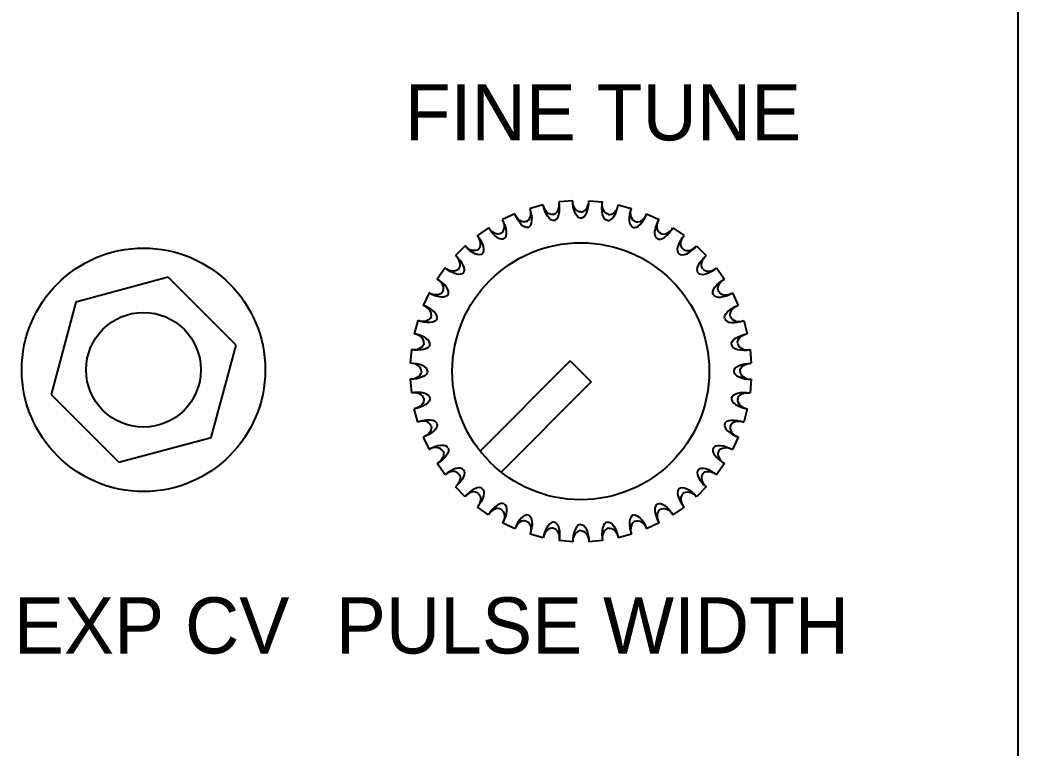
# Model space of a CAD drawing. Extents: x 0 to 71, y 0 to 128.
# Drawn here: x 30.4 to 70.8, y 64.25 to 93.72 of the extents above; entities that cross this region are included whole.
import ezdxf

# ---------------------------------------------------------------- set-up
doc = ezdxf.new("R2010")
doc.units = 0
doc.linetypes.add('BORDER', pattern=[0.875, 0.25, -0.125, 0.25, -0.125, 0, -0.125])
doc.layers.add('LAYER1', color=7, linetype='CONTINUOUS')
doc.styles.add('TEXT356445', font='txt', dxfattribs={"height": 0.2})
doc.styles.add('TEXT356469', font='txt', dxfattribs={"height": 0.2})
doc.styles.add('TEXT357011', font='txt', dxfattribs={"height": 0.2})

msp = doc.modelspace()

# ---------------------------------------------------------------- linework, layer by layer
at = {"layer": 'LAYER1', "color": 178}
for p, q in [((70.8, 0), (70.8, 128.5)), ((51.582, 86.239), (51.045, 86.095)), ((52.775, 86.4), (52.222, 86.352)), ((53.425, 86.4), (53.978, 86.352)), ((54.618, 86.239), (55.155, 86.095)), ((50.435, 85.873), (49.931, 85.638)), ((55.765, 85.873), (56.269, 85.638)), ((49.369, 85.313), (48.914, 84.995)), ((56.831, 85.313), (57.286, 84.995)), ((48.416, 84.577), (48.023, 84.184)), ((57.784, 84.577), (58.177, 84.184)), ((47.605, 83.686), (47.287, 83.232)), ((58.595, 83.686), (58.913, 83.232)), ((36.404, 83.303), (32.66, 82.3)), ((39.145, 80.562), (36.404, 83.303)), ((46.962, 82.669), (46.727, 82.165)), ((59.238, 82.669), (59.473, 82.165)), ((32.66, 82.3), (31.657, 78.556)), ((46.505, 81.555), (46.361, 81.018)), ((59.695, 81.555), (59.839, 81.018)), ((38.141, 76.818), (39.145, 80.562)), ((46.248, 80.378), (46.2, 79.825)), ((59.952, 80.378), (60, 79.825)), ((52.676, 79.924), (49.023, 76.272)), ((52.676, 79.924), (53.524, 79.076)), ((46.2, 79.175), (46.248, 78.622)), ((53.524, 79.076), (49.872, 75.423)), ((60, 79.175), (59.952, 78.622)), ((31.657, 78.556), (34.398, 75.815)), ((46.505, 77.446), (46.361, 77.982)), ((59.839, 77.982), (59.695, 77.446)), ((34.398, 75.815), (38.141, 76.818)), ((46.727, 76.835), (46.962, 76.332)), ((59.473, 76.835), (59.238, 76.332)), ((47.605, 75.314), (47.287, 75.769)), ((58.913, 75.769), (58.595, 75.314)), ((48.416, 74.423), (48.023, 74.816)), ((58.177, 74.816), (57.784, 74.423)), ((49.369, 73.687), (48.914, 74.005)), ((57.286, 74.005), (56.831, 73.687)), ((50.435, 73.127), (49.931, 73.362)), ((56.269, 73.362), (55.765, 73.127)), ((51.582, 72.761), (51.045, 72.905)), ((55.155, 72.905), (54.618, 72.761)), ((52.775, 72.6), (52.222, 72.648)), ((53.978, 72.648), (53.425, 72.6))]:
    msp.add_line(p, q, dxfattribs=at)
for points in [[(50.894, 85.561, 0), (50.947, 85.588, 0), (50.996, 85.632, 0), (51.036, 85.691, 0), (51.065, 85.764, 0), (51.08, 85.846, 0), (51.081, 85.932, 0), (51.068, 86.016, 0), (51.045, 86.095, 0)], [(50.979, 85.326, 0), (51.031, 85.357, 0), (51.075, 85.413, 0), (51.108, 85.494, 0), (51.125, 85.598, 0), (51.127, 85.717, 0), (51.112, 85.845, 0), (51.084, 85.974, 0), (51.045, 86.095, 0)], [(51.98, 85.852, 0), (51.92, 85.849, 0), (51.857, 85.862, 0), (51.792, 85.893, 0), (51.731, 85.942, 0), (51.677, 86.006, 0), (51.633, 86.08, 0), (51.601, 86.159, 0), (51.582, 86.239, 0)], [(52.023, 85.606, 0), (51.963, 85.607, 0), (51.897, 85.634, 0), (51.828, 85.687, 0), (51.761, 85.768, 0), (51.7, 85.871, 0), (51.649, 85.989, 0), (51.609, 86.114, 0), (51.582, 86.239, 0)], [(51.98, 85.852, 0), (52.037, 85.87, 0), (52.092, 85.904, 0), (52.142, 85.955, 0), (52.183, 86.022, 0), (52.212, 86.1, 0), (52.228, 86.185, 0), (52.231, 86.27, 0), (52.222, 86.352, 0)], [(52.023, 85.606, 0), (52.08, 85.628, 0), (52.133, 85.675, 0), (52.179, 85.749, 0), (52.214, 85.848, 0), (52.236, 85.965, 0), (52.244, 86.094, 0), (52.239, 86.225, 0), (52.222, 86.352, 0)], [(53.1, 85.7, 0), (53.041, 85.712, 0), (52.98, 85.749, 0), (52.922, 85.814, 0), (52.87, 85.905, 0), (52.828, 86.017, 0), (52.798, 86.143, 0), (52.78, 86.273, 0), (52.775, 86.4, 0)], [(53.1, 85.95, 0), (53.041, 85.958, 0), (52.98, 85.982, 0), (52.922, 86.023, 0), (52.87, 86.082, 0), (52.828, 86.154, 0), (52.798, 86.235, 0), (52.78, 86.318, 0), (52.775, 86.4, 0)], [(53.1, 85.7, 0), (53.159, 85.712, 0), (53.22, 85.749, 0), (53.278, 85.814, 0), (53.33, 85.905, 0), (53.372, 86.017, 0), (53.402, 86.143, 0), (53.42, 86.273, 0), (53.425, 86.4, 0)], [(53.1, 85.95, 0), (53.159, 85.958, 0), (53.22, 85.982, 0), (53.278, 86.023, 0), (53.33, 86.082, 0), (53.372, 86.154, 0), (53.402, 86.235, 0), (53.42, 86.318, 0), (53.425, 86.4, 0)], [(54.177, 85.606, 0), (54.12, 85.628, 0), (54.067, 85.675, 0), (54.021, 85.749, 0), (53.986, 85.848, 0), (53.964, 85.965, 0), (53.956, 86.094, 0), (53.961, 86.225, 0), (53.978, 86.352, 0)], [(54.22, 85.852, 0), (54.163, 85.87, 0), (54.108, 85.904, 0), (54.058, 85.955, 0), (54.017, 86.022, 0), (53.988, 86.1, 0), (53.972, 86.185, 0), (53.969, 86.27, 0), (53.978, 86.352, 0)], [(54.177, 85.606, 0), (54.237, 85.607, 0), (54.303, 85.634, 0), (54.372, 85.687, 0), (54.439, 85.768, 0), (54.5, 85.871, 0), (54.551, 85.989, 0), (54.591, 86.114, 0), (54.618, 86.239, 0)], [(54.22, 85.852, 0), (54.28, 85.849, 0), (54.343, 85.862, 0), (54.408, 85.893, 0), (54.469, 85.942, 0), (54.523, 86.006, 0), (54.567, 86.08, 0), (54.599, 86.159, 0), (54.618, 86.239, 0)], [(55.221, 85.326, 0), (55.169, 85.357, 0), (55.125, 85.413, 0), (55.092, 85.494, 0), (55.075, 85.598, 0), (55.073, 85.717, 0), (55.088, 85.845, 0), (55.116, 85.974, 0), (55.155, 86.095, 0)], [(55.306, 85.561, 0), (55.253, 85.588, 0), (55.204, 85.632, 0), (55.164, 85.691, 0), (55.135, 85.764, 0), (55.12, 85.846, 0), (55.119, 85.932, 0), (55.132, 86.016, 0), (55.155, 86.095, 0)], [(50.894, 85.561, 0), (50.836, 85.548, 0), (50.771, 85.55, 0), (50.702, 85.569, 0), (50.633, 85.606, 0), (50.569, 85.66, 0), (50.513, 85.725, 0), (50.468, 85.798, 0), (50.435, 85.873, 0)], [(50.979, 85.326, 0), (50.92, 85.317, 0), (50.85, 85.331, 0), (50.773, 85.373, 0), (50.693, 85.44, 0), (50.615, 85.531, 0), (50.544, 85.639, 0), (50.483, 85.755, 0), (50.435, 85.873, 0)], [(55.221, 85.326, 0), (55.28, 85.317, 0), (55.35, 85.331, 0), (55.427, 85.373, 0), (55.507, 85.44, 0), (55.585, 85.531, 0), (55.656, 85.639, 0), (55.717, 85.755, 0), (55.765, 85.873, 0)], [(55.306, 85.561, 0), (55.364, 85.548, 0), (55.429, 85.55, 0), (55.498, 85.569, 0), (55.567, 85.606, 0), (55.631, 85.66, 0), (55.687, 85.725, 0), (55.732, 85.798, 0), (55.765, 85.873, 0)], [(49.875, 85.086, 0), (49.82, 85.063, 0), (49.756, 85.054, 0), (49.684, 85.061, 0), (49.61, 85.085, 0), (49.538, 85.126, 0), (49.471, 85.181, 0), (49.414, 85.245, 0), (49.369, 85.313, 0)], [(50, 84.869, 0), (49.943, 84.85, 0), (49.872, 84.852, 0), (49.789, 84.879, 0), (49.698, 84.932, 0), (49.606, 85.008, 0), (49.517, 85.102, 0), (49.437, 85.206, 0), (49.369, 85.313, 0)], [(49.875, 85.086, 0), (49.922, 85.122, 0), (49.963, 85.173, 0), (49.992, 85.238, 0), (50.008, 85.315, 0), (50.009, 85.398, 0), (49.994, 85.483, 0), (49.968, 85.565, 0), (49.931, 85.638, 0)], [(50, 84.869, 0), (50.045, 84.909, 0), (50.079, 84.972, 0), (50.097, 85.057, 0), (50.096, 85.162, 0), (50.077, 85.28, 0), (50.04, 85.404, 0), (49.99, 85.525, 0), (49.931, 85.638, 0)], [(56.2, 84.869, 0), (56.155, 84.909, 0), (56.121, 84.972, 0), (56.103, 85.057, 0), (56.104, 85.162, 0), (56.123, 85.28, 0), (56.16, 85.404, 0), (56.21, 85.525, 0), (56.269, 85.638, 0)], [(56.325, 85.086, 0), (56.278, 85.122, 0), (56.237, 85.173, 0), (56.208, 85.238, 0), (56.192, 85.315, 0), (56.191, 85.398, 0), (56.206, 85.483, 0), (56.232, 85.565, 0), (56.269, 85.638, 0)], [(56.2, 84.869, 0), (56.257, 84.85, 0), (56.328, 84.852, 0), (56.411, 84.879, 0), (56.502, 84.932, 0), (56.594, 85.008, 0), (56.683, 85.102, 0), (56.763, 85.206, 0), (56.831, 85.313, 0)], [(56.325, 85.086, 0), (56.38, 85.063, 0), (56.444, 85.054, 0), (56.516, 85.061, 0), (56.59, 85.085, 0), (56.662, 85.126, 0), (56.729, 85.181, 0), (56.786, 85.245, 0), (56.831, 85.313, 0)], [(48.954, 84.441, 0), (48.994, 84.485, 0), (49.025, 84.542, 0), (49.043, 84.612, 0), (49.045, 84.69, 0), (49.031, 84.772, 0), (49.003, 84.853, 0), (48.962, 84.929, 0), (48.914, 84.995, 0)], [(49.115, 84.25, 0), (49.152, 84.297, 0), (49.175, 84.364, 0), (49.178, 84.451, 0), (49.159, 84.554, 0), (49.119, 84.667, 0), (49.062, 84.783, 0), (48.991, 84.894, 0), (48.914, 84.995, 0)], [(57.085, 84.25, 0), (57.048, 84.297, 0), (57.025, 84.364, 0), (57.022, 84.451, 0), (57.041, 84.554, 0), (57.081, 84.667, 0), (57.138, 84.783, 0), (57.209, 84.894, 0), (57.286, 84.995, 0)], [(57.246, 84.441, 0), (57.206, 84.485, 0), (57.175, 84.542, 0), (57.157, 84.612, 0), (57.155, 84.69, 0), (57.169, 84.772, 0), (57.197, 84.853, 0), (57.238, 84.929, 0), (57.286, 84.995, 0)], [(48.954, 84.441, 0), (48.904, 84.409, 0), (48.842, 84.388, 0), (48.771, 84.383, 0), (48.693, 84.394, 0), (48.615, 84.422, 0), (48.54, 84.465, 0), (48.473, 84.518, 0), (48.416, 84.577, 0)], [(49.115, 84.25, 0), (49.062, 84.221, 0), (48.992, 84.21, 0), (48.905, 84.223, 0), (48.807, 84.259, 0), (48.703, 84.318, 0), (48.599, 84.394, 0), (48.502, 84.483, 0), (48.416, 84.577, 0)], [(57.085, 84.25, 0), (57.138, 84.221, 0), (57.208, 84.21, 0), (57.295, 84.223, 0), (57.393, 84.259, 0), (57.497, 84.318, 0), (57.601, 84.394, 0), (57.698, 84.483, 0), (57.784, 84.577, 0)], [(57.246, 84.441, 0), (57.296, 84.409, 0), (57.358, 84.388, 0), (57.429, 84.383, 0), (57.507, 84.394, 0), (57.585, 84.422, 0), (57.66, 84.465, 0), (57.727, 84.518, 0), (57.784, 84.577, 0)], [(48.159, 83.646, 0), (48.191, 83.696, 0), (48.212, 83.758, 0), (48.217, 83.829, 0), (48.206, 83.907, 0), (48.178, 83.985, 0), (48.135, 84.06, 0), (48.082, 84.128, 0), (48.023, 84.184, 0)], [(48.351, 83.485, 0), (48.38, 83.538, 0), (48.39, 83.609, 0), (48.377, 83.695, 0), (48.341, 83.793, 0), (48.282, 83.898, 0), (48.206, 84.001, 0), (48.117, 84.098, 0), (48.023, 84.184, 0)], [(57.849, 83.485, 0), (57.82, 83.538, 0), (57.81, 83.609, 0), (57.823, 83.695, 0), (57.859, 83.793, 0), (57.918, 83.898, 0), (57.994, 84.001, 0), (58.083, 84.098, 0), (58.177, 84.184, 0)], [(58.041, 83.646, 0), (58.009, 83.696, 0), (57.988, 83.758, 0), (57.983, 83.829, 0), (57.994, 83.907, 0), (58.022, 83.985, 0), (58.065, 84.06, 0), (58.118, 84.128, 0), (58.177, 84.184, 0)], [(48.159, 83.646, 0), (48.115, 83.606, 0), (48.058, 83.575, 0), (47.989, 83.557, 0), (47.91, 83.555, 0), (47.828, 83.569, 0), (47.747, 83.597, 0), (47.672, 83.638, 0), (47.605, 83.686, 0)], [(48.351, 83.485, 0), (48.304, 83.448, 0), (48.236, 83.425, 0), (48.149, 83.423, 0), (48.046, 83.441, 0), (47.933, 83.481, 0), (47.817, 83.538, 0), (47.706, 83.609, 0), (47.605, 83.686, 0)], [(57.849, 83.485, 0), (57.896, 83.448, 0), (57.964, 83.425, 0), (58.051, 83.423, 0), (58.154, 83.441, 0), (58.267, 83.481, 0), (58.383, 83.538, 0), (58.494, 83.609, 0), (58.595, 83.686, 0)], [(58.041, 83.646, 0), (58.085, 83.606, 0), (58.142, 83.575, 0), (58.211, 83.557, 0), (58.29, 83.555, 0), (58.372, 83.569, 0), (58.453, 83.597, 0), (58.528, 83.638, 0), (58.595, 83.686, 0)], [(47.514, 82.725, 0), (47.537, 82.78, 0), (47.547, 82.844, 0), (47.539, 82.916, 0), (47.515, 82.99, 0), (47.474, 83.063, 0), (47.419, 83.129, 0), (47.355, 83.186, 0), (47.287, 83.232, 0)], [(47.731, 82.6, 0), (47.75, 82.657, 0), (47.748, 82.728, 0), (47.721, 82.811, 0), (47.668, 82.902, 0), (47.592, 82.994, 0), (47.499, 83.083, 0), (47.394, 83.163, 0), (47.287, 83.232, 0)], [(58.469, 82.6, 0), (58.45, 82.657, 0), (58.452, 82.728, 0), (58.479, 82.811, 0), (58.532, 82.902, 0), (58.608, 82.994, 0), (58.701, 83.083, 0), (58.806, 83.163, 0), (58.913, 83.232, 0)], [(58.686, 82.725, 0), (58.663, 82.78, 0), (58.653, 82.844, 0), (58.661, 82.916, 0), (58.685, 82.99, 0), (58.726, 83.063, 0), (58.781, 83.129, 0), (58.845, 83.186, 0), (58.913, 83.232, 0)], [(47.514, 82.725, 0), (47.478, 82.678, 0), (47.427, 82.637, 0), (47.362, 82.608, 0), (47.285, 82.592, 0), (47.202, 82.591, 0), (47.117, 82.606, 0), (47.036, 82.632, 0), (46.962, 82.669, 0)], [(47.731, 82.6, 0), (47.691, 82.555, 0), (47.628, 82.521, 0), (47.543, 82.503, 0), (47.438, 82.504, 0), (47.32, 82.523, 0), (47.196, 82.56, 0), (47.075, 82.61, 0), (46.962, 82.669, 0)], [(58.469, 82.6, 0), (58.509, 82.555, 0), (58.572, 82.521, 0), (58.657, 82.503, 0), (58.762, 82.504, 0), (58.88, 82.523, 0), (59.004, 82.56, 0), (59.125, 82.61, 0), (59.238, 82.669, 0)], [(58.686, 82.725, 0), (58.722, 82.678, 0), (58.773, 82.637, 0), (58.838, 82.608, 0), (58.915, 82.592, 0), (58.998, 82.591, 0), (59.083, 82.606, 0), (59.164, 82.632, 0), (59.238, 82.669, 0)], [(47.039, 81.706, 0), (47.052, 81.764, 0), (47.05, 81.829, 0), (47.031, 81.898, 0), (46.994, 81.967, 0), (46.94, 82.031, 0), (46.875, 82.087, 0), (46.802, 82.132, 0), (46.727, 82.165, 0)], [(47.274, 81.621, 0), (47.283, 81.68, 0), (47.269, 81.75, 0), (47.227, 81.827, 0), (47.16, 81.907, 0), (47.069, 81.985, 0), (46.961, 82.056, 0), (46.845, 82.117, 0), (46.727, 82.165, 0)], [(58.926, 81.621, 0), (58.917, 81.68, 0), (58.931, 81.75, 0), (58.973, 81.827, 0), (59.04, 81.907, 0), (59.131, 81.985, 0), (59.239, 82.056, 0), (59.355, 82.117, 0), (59.473, 82.165, 0)], [(59.161, 81.706, 0), (59.148, 81.764, 0), (59.15, 81.829, 0), (59.169, 81.898, 0), (59.206, 81.967, 0), (59.26, 82.031, 0), (59.325, 82.087, 0), (59.398, 82.132, 0), (59.473, 82.165, 0)], [(47.039, 81.706, 0), (47.012, 81.653, 0), (46.968, 81.605, 0), (46.909, 81.564, 0), (46.836, 81.535, 0), (46.754, 81.52, 0), (46.668, 81.519, 0), (46.584, 81.532, 0), (46.505, 81.555, 0)], [(47.274, 81.621, 0), (47.243, 81.569, 0), (47.187, 81.525, 0), (47.106, 81.493, 0), (47.003, 81.475, 0), (46.883, 81.473, 0), (46.755, 81.488, 0), (46.626, 81.516, 0), (46.505, 81.555, 0)], [(58.926, 81.621, 0), (58.957, 81.569, 0), (59.013, 81.525, 0), (59.094, 81.493, 0), (59.197, 81.475, 0), (59.317, 81.473, 0), (59.445, 81.488, 0), (59.574, 81.516, 0), (59.695, 81.555, 0)], [(59.161, 81.706, 0), (59.188, 81.653, 0), (59.232, 81.605, 0), (59.291, 81.564, 0), (59.364, 81.535, 0), (59.446, 81.52, 0), (59.532, 81.519, 0), (59.616, 81.532, 0), (59.695, 81.555, 0)], [(46.748, 80.62, 0), (46.751, 80.68, 0), (46.738, 80.743, 0), (46.707, 80.808, 0), (46.658, 80.869, 0), (46.594, 80.923, 0), (46.52, 80.967, 0), (46.441, 80.999, 0), (46.361, 81.018, 0)], [(46.994, 80.577, 0), (46.993, 80.637, 0), (46.967, 80.703, 0), (46.913, 80.772, 0), (46.832, 80.839, 0), (46.729, 80.9, 0), (46.611, 80.951, 0), (46.486, 80.991, 0), (46.361, 81.018, 0)], [(59.206, 80.577, 0), (59.207, 80.637, 0), (59.233, 80.703, 0), (59.287, 80.772, 0), (59.368, 80.839, 0), (59.471, 80.9, 0), (59.589, 80.951, 0), (59.714, 80.991, 0), (59.839, 81.018, 0)], [(59.452, 80.62, 0), (59.449, 80.68, 0), (59.462, 80.743, 0), (59.493, 80.808, 0), (59.542, 80.869, 0), (59.606, 80.923, 0), (59.68, 80.967, 0), (59.759, 80.999, 0), (59.839, 81.018, 0)], [(46.748, 80.62, 0), (46.73, 80.563, 0), (46.696, 80.508, 0), (46.645, 80.458, 0), (46.578, 80.417, 0), (46.5, 80.388, 0), (46.415, 80.372, 0), (46.33, 80.369, 0), (46.248, 80.378, 0)], [(46.994, 80.577, 0), (46.972, 80.521, 0), (46.925, 80.467, 0), (46.851, 80.421, 0), (46.752, 80.386, 0), (46.635, 80.364, 0), (46.506, 80.356, 0), (46.375, 80.361, 0), (46.248, 80.378, 0)], [(59.206, 80.577, 0), (59.228, 80.521, 0), (59.275, 80.467, 0), (59.349, 80.421, 0), (59.448, 80.386, 0), (59.565, 80.364, 0), (59.694, 80.356, 0), (59.825, 80.361, 0), (59.952, 80.378, 0)], [(59.452, 80.62, 0), (59.47, 80.563, 0), (59.504, 80.508, 0), (59.555, 80.458, 0), (59.622, 80.417, 0), (59.7, 80.388, 0), (59.785, 80.372, 0), (59.87, 80.369, 0), (59.952, 80.378, 0)], [(46.65, 79.5, 0), (46.642, 79.559, 0), (46.618, 79.62, 0), (46.577, 79.678, 0), (46.518, 79.73, 0), (46.446, 79.772, 0), (46.366, 79.802, 0), (46.282, 79.82, 0), (46.2, 79.825, 0)], [(46.9, 79.5, 0), (46.888, 79.559, 0), (46.851, 79.62, 0), (46.786, 79.678, 0), (46.695, 79.73, 0), (46.583, 79.772, 0), (46.458, 79.802, 0), (46.327, 79.82, 0), (46.2, 79.825, 0)], [(59.3, 79.5, 0), (59.312, 79.559, 0), (59.349, 79.62, 0), (59.414, 79.678, 0), (59.505, 79.73, 0), (59.617, 79.772, 0), (59.742, 79.802, 0), (59.873, 79.82, 0), (60, 79.825, 0)], [(59.55, 79.5, 0), (59.558, 79.559, 0), (59.582, 79.62, 0), (59.623, 79.678, 0), (59.682, 79.73, 0), (59.754, 79.772, 0), (59.834, 79.802, 0), (59.918, 79.82, 0), (60, 79.825, 0)], [(46.65, 79.5, 0), (46.642, 79.441, 0), (46.618, 79.381, 0), (46.577, 79.322, 0), (46.518, 79.27, 0), (46.446, 79.228, 0), (46.366, 79.198, 0), (46.282, 79.181, 0), (46.2, 79.175, 0)], [(46.9, 79.5, 0), (46.888, 79.441, 0), (46.851, 79.381, 0), (46.786, 79.322, 0), (46.695, 79.27, 0), (46.583, 79.228, 0), (46.458, 79.198, 0), (46.327, 79.181, 0), (46.2, 79.175, 0)], [(59.3, 79.5, 0), (59.312, 79.441, 0), (59.349, 79.381, 0), (59.414, 79.322, 0), (59.505, 79.27, 0), (59.617, 79.228, 0), (59.742, 79.198, 0), (59.873, 79.181, 0), (60, 79.175, 0)], [(59.55, 79.5, 0), (59.558, 79.441, 0), (59.582, 79.381, 0), (59.623, 79.322, 0), (59.682, 79.27, 0), (59.754, 79.228, 0), (59.834, 79.198, 0), (59.918, 79.181, 0), (60, 79.175, 0)], [(46.994, 78.423, 0), (46.972, 78.48, 0), (46.925, 78.533, 0), (46.851, 78.579, 0), (46.752, 78.614, 0), (46.635, 78.636, 0), (46.506, 78.644, 0), (46.375, 78.639, 0), (46.248, 78.622, 0)], [(46.748, 78.38, 0), (46.73, 78.437, 0), (46.696, 78.492, 0), (46.645, 78.542, 0), (46.578, 78.583, 0), (46.5, 78.613, 0), (46.415, 78.628, 0), (46.33, 78.631, 0), (46.248, 78.622, 0)], [(46.994, 78.423, 0), (46.993, 78.363, 0), (46.967, 78.297, 0), (46.913, 78.229, 0), (46.832, 78.162, 0), (46.729, 78.101, 0), (46.611, 78.049, 0), (46.486, 78.009, 0), (46.361, 77.982, 0)], [(46.748, 78.38, 0), (46.751, 78.321, 0), (46.738, 78.257, 0), (46.707, 78.192, 0), (46.658, 78.131, 0), (46.594, 78.077, 0), (46.52, 78.033, 0), (46.441, 78.001, 0), (46.361, 77.982, 0)], [(59.206, 78.423, 0), (59.228, 78.48, 0), (59.275, 78.533, 0), (59.349, 78.579, 0), (59.448, 78.614, 0), (59.565, 78.636, 0), (59.694, 78.644, 0), (59.825, 78.639, 0), (59.952, 78.622, 0)], [(59.206, 78.423, 0), (59.207, 78.363, 0), (59.233, 78.297, 0), (59.287, 78.229, 0), (59.368, 78.162, 0), (59.471, 78.101, 0), (59.589, 78.049, 0), (59.714, 78.009, 0), (59.839, 77.982, 0)], [(59.452, 78.38, 0), (59.449, 78.321, 0), (59.462, 78.257, 0), (59.493, 78.192, 0), (59.542, 78.131, 0), (59.606, 78.077, 0), (59.68, 78.033, 0), (59.759, 78.001, 0), (59.839, 77.982, 0)], [(59.452, 78.38, 0), (59.47, 78.437, 0), (59.504, 78.492, 0), (59.555, 78.542, 0), (59.622, 78.583, 0), (59.7, 78.613, 0), (59.785, 78.628, 0), (59.87, 78.631, 0), (59.952, 78.622, 0)], [(47.274, 77.38, 0), (47.243, 77.431, 0), (47.187, 77.475, 0), (47.106, 77.508, 0), (47.003, 77.525, 0), (46.883, 77.527, 0), (46.755, 77.512, 0), (46.626, 77.484, 0), (46.505, 77.446, 0)], [(47.039, 77.294, 0), (47.012, 77.347, 0), (46.968, 77.396, 0), (46.909, 77.436, 0), (46.836, 77.465, 0), (46.754, 77.48, 0), (46.668, 77.481, 0), (46.584, 77.468, 0), (46.505, 77.446, 0)], [(47.274, 77.38, 0), (47.283, 77.32, 0), (47.269, 77.25, 0), (47.227, 77.173, 0), (47.16, 77.094, 0), (47.069, 77.016, 0), (46.961, 76.944, 0), (46.845, 76.883, 0), (46.727, 76.835, 0)], [(47.039, 77.294, 0), (47.052, 77.236, 0), (47.05, 77.171, 0), (47.031, 77.102, 0), (46.994, 77.033, 0), (46.94, 76.969, 0), (46.875, 76.913, 0), (46.802, 76.868, 0), (46.727, 76.835, 0)], [(58.926, 77.38, 0), (58.917, 77.32, 0), (58.931, 77.25, 0), (58.973, 77.173, 0), (59.04, 77.094, 0), (59.131, 77.016, 0), (59.239, 76.944, 0), (59.355, 76.883, 0), (59.473, 76.835, 0)], [(58.926, 77.38, 0), (58.957, 77.431, 0), (59.013, 77.475, 0), (59.094, 77.508, 0), (59.197, 77.525, 0), (59.317, 77.527, 0), (59.445, 77.512, 0), (59.574, 77.484, 0), (59.695, 77.446, 0)], [(59.161, 77.294, 0), (59.148, 77.236, 0), (59.15, 77.171, 0), (59.169, 77.102, 0), (59.206, 77.033, 0), (59.26, 76.969, 0), (59.325, 76.913, 0), (59.398, 76.868, 0), (59.473, 76.835, 0)], [(59.161, 77.294, 0), (59.188, 77.347, 0), (59.232, 77.396, 0), (59.291, 77.436, 0), (59.364, 77.465, 0), (59.446, 77.48, 0), (59.532, 77.481, 0), (59.616, 77.468, 0), (59.695, 77.446, 0)], [(47.731, 76.4, 0), (47.691, 76.445, 0), (47.628, 76.479, 0), (47.543, 76.497, 0), (47.438, 76.497, 0), (47.32, 76.477, 0), (47.196, 76.441, 0), (47.075, 76.391, 0), (46.962, 76.332, 0)], [(47.514, 76.275, 0), (47.478, 76.323, 0), (47.427, 76.363, 0), (47.362, 76.392, 0), (47.285, 76.408, 0), (47.202, 76.409, 0), (47.117, 76.395, 0), (47.036, 76.368, 0), (46.962, 76.332, 0)], [(47.731, 76.4, 0), (47.75, 76.343, 0), (47.748, 76.272, 0), (47.721, 76.189, 0), (47.668, 76.099, 0), (47.592, 76.006, 0), (47.499, 75.917, 0), (47.394, 75.837, 0), (47.287, 75.769, 0)], [(58.469, 76.4, 0), (58.45, 76.343, 0), (58.452, 76.272, 0), (58.479, 76.189, 0), (58.532, 76.099, 0), (58.608, 76.006, 0), (58.701, 75.917, 0), (58.806, 75.837, 0), (58.913, 75.769, 0)], [(58.469, 76.4, 0), (58.509, 76.445, 0), (58.572, 76.479, 0), (58.657, 76.497, 0), (58.762, 76.497, 0), (58.88, 76.477, 0), (59.004, 76.441, 0), (59.125, 76.391, 0), (59.238, 76.332, 0)], [(58.686, 76.275, 0), (58.722, 76.323, 0), (58.773, 76.363, 0), (58.838, 76.392, 0), (58.915, 76.408, 0), (58.998, 76.409, 0), (59.083, 76.395, 0), (59.164, 76.368, 0), (59.238, 76.332, 0)], [(47.514, 76.275, 0), (47.537, 76.22, 0), (47.547, 76.156, 0), (47.539, 76.084, 0), (47.515, 76.01, 0), (47.474, 75.938, 0), (47.419, 75.871, 0), (47.355, 75.814, 0), (47.287, 75.769, 0)], [(58.686, 76.275, 0), (58.663, 76.22, 0), (58.653, 76.156, 0), (58.661, 76.084, 0), (58.685, 76.01, 0), (58.726, 75.938, 0), (58.781, 75.871, 0), (58.845, 75.814, 0), (58.913, 75.769, 0)], [(48.351, 75.515, 0), (48.304, 75.553, 0), (48.236, 75.575, 0), (48.149, 75.578, 0), (48.046, 75.559, 0), (47.933, 75.519, 0), (47.817, 75.462, 0), (47.706, 75.391, 0), (47.605, 75.314, 0)], [(57.849, 75.515, 0), (57.896, 75.553, 0), (57.964, 75.575, 0), (58.051, 75.578, 0), (58.154, 75.559, 0), (58.267, 75.519, 0), (58.383, 75.462, 0), (58.494, 75.391, 0), (58.595, 75.314, 0)], [(48.159, 75.354, 0), (48.115, 75.395, 0), (48.058, 75.425, 0), (47.989, 75.443, 0), (47.91, 75.445, 0), (47.828, 75.431, 0), (47.747, 75.403, 0), (47.672, 75.362, 0), (47.605, 75.314, 0)], [(48.351, 75.515, 0), (48.38, 75.462, 0), (48.39, 75.392, 0), (48.377, 75.305, 0), (48.341, 75.207, 0), (48.282, 75.103, 0), (48.206, 74.999, 0), (48.117, 74.902, 0), (48.023, 74.816, 0)], [(48.159, 75.354, 0), (48.191, 75.304, 0), (48.212, 75.242, 0), (48.217, 75.171, 0), (48.206, 75.093, 0), (48.178, 75.015, 0), (48.135, 74.94, 0), (48.082, 74.873, 0), (48.023, 74.816, 0)], [(57.849, 75.515, 0), (57.82, 75.462, 0), (57.81, 75.392, 0), (57.823, 75.305, 0), (57.859, 75.207, 0), (57.918, 75.103, 0), (57.994, 74.999, 0), (58.083, 74.902, 0), (58.177, 74.816, 0)], [(58.041, 75.354, 0), (58.009, 75.304, 0), (57.988, 75.242, 0), (57.983, 75.171, 0), (57.994, 75.093, 0), (58.022, 75.015, 0), (58.065, 74.94, 0), (58.118, 74.873, 0), (58.177, 74.816, 0)], [(58.041, 75.354, 0), (58.085, 75.395, 0), (58.142, 75.425, 0), (58.211, 75.443, 0), (58.29, 75.445, 0), (58.372, 75.431, 0), (58.453, 75.403, 0), (58.528, 75.362, 0), (58.595, 75.314, 0)], [(49.115, 74.751, 0), (49.062, 74.78, 0), (48.992, 74.79, 0), (48.905, 74.777, 0), (48.807, 74.741, 0), (48.703, 74.683, 0), (48.599, 74.606, 0), (48.502, 74.517, 0), (48.416, 74.423, 0)], [(49.115, 74.751, 0), (49.152, 74.704, 0), (49.175, 74.636, 0), (49.178, 74.549, 0), (49.159, 74.446, 0), (49.119, 74.333, 0), (49.062, 74.217, 0), (48.991, 74.106, 0), (48.914, 74.005, 0)], [(57.085, 74.751, 0), (57.048, 74.704, 0), (57.025, 74.636, 0), (57.022, 74.549, 0), (57.041, 74.446, 0), (57.081, 74.333, 0), (57.138, 74.217, 0), (57.209, 74.106, 0), (57.286, 74.005, 0)], [(57.085, 74.751, 0), (57.138, 74.78, 0), (57.208, 74.79, 0), (57.295, 74.777, 0), (57.393, 74.741, 0), (57.497, 74.683, 0), (57.601, 74.606, 0), (57.698, 74.517, 0), (57.784, 74.423, 0)], [(48.954, 74.559, 0), (48.904, 74.591, 0), (48.842, 74.612, 0), (48.771, 74.617, 0), (48.693, 74.606, 0), (48.615, 74.578, 0), (48.54, 74.535, 0), (48.473, 74.482, 0), (48.416, 74.423, 0)], [(48.954, 74.559, 0), (48.994, 74.515, 0), (49.025, 74.458, 0), (49.043, 74.389, 0), (49.045, 74.31, 0), (49.031, 74.228, 0), (49.003, 74.147, 0), (48.962, 74.072, 0), (48.914, 74.005, 0)], [(57.246, 74.559, 0), (57.206, 74.515, 0), (57.175, 74.458, 0), (57.157, 74.389, 0), (57.155, 74.31, 0), (57.169, 74.228, 0), (57.197, 74.147, 0), (57.238, 74.072, 0), (57.286, 74.005, 0)], [(57.246, 74.559, 0), (57.296, 74.591, 0), (57.358, 74.612, 0), (57.429, 74.617, 0), (57.507, 74.606, 0), (57.585, 74.578, 0), (57.66, 74.535, 0), (57.727, 74.482, 0), (57.784, 74.423, 0)], [(50, 74.131, 0), (49.943, 74.15, 0), (49.872, 74.148, 0), (49.789, 74.121, 0), (49.698, 74.068, 0), (49.606, 73.992, 0), (49.517, 73.899, 0), (49.437, 73.795, 0), (49.369, 73.687, 0)], [(49.875, 73.914, 0), (49.82, 73.937, 0), (49.756, 73.947, 0), (49.684, 73.94, 0), (49.61, 73.915, 0), (49.538, 73.874, 0), (49.471, 73.819, 0), (49.414, 73.755, 0), (49.369, 73.687, 0)], [(50, 74.131, 0), (50.045, 74.091, 0), (50.079, 74.028, 0), (50.097, 73.943, 0), (50.096, 73.838, 0), (50.077, 73.72, 0), (50.04, 73.596, 0), (49.99, 73.475, 0), (49.931, 73.362, 0)], [(56.2, 74.131, 0), (56.155, 74.091, 0), (56.121, 74.028, 0), (56.103, 73.943, 0), (56.104, 73.838, 0), (56.123, 73.72, 0), (56.16, 73.596, 0), (56.21, 73.475, 0), (56.269, 73.362, 0)], [(56.2, 74.131, 0), (56.257, 74.15, 0), (56.328, 74.148, 0), (56.411, 74.121, 0), (56.502, 74.068, 0), (56.594, 73.992, 0), (56.683, 73.899, 0), (56.763, 73.795, 0), (56.831, 73.687, 0)], [(56.325, 73.914, 0), (56.38, 73.937, 0), (56.444, 73.947, 0), (56.516, 73.94, 0), (56.59, 73.915, 0), (56.662, 73.874, 0), (56.729, 73.819, 0), (56.786, 73.755, 0), (56.831, 73.687, 0)], [(49.875, 73.914, 0), (49.922, 73.878, 0), (49.963, 73.827, 0), (49.992, 73.762, 0), (50.008, 73.685, 0), (50.009, 73.602, 0), (49.994, 73.517, 0), (49.968, 73.436, 0), (49.931, 73.362, 0)], [(50.979, 73.674, 0), (50.92, 73.683, 0), (50.85, 73.669, 0), (50.773, 73.628, 0), (50.693, 73.56, 0), (50.615, 73.469, 0), (50.544, 73.362, 0), (50.483, 73.245, 0), (50.435, 73.127, 0)], [(50.979, 73.674, 0), (51.031, 73.643, 0), (51.075, 73.587, 0), (51.108, 73.506, 0), (51.125, 73.403, 0), (51.127, 73.283, 0), (51.112, 73.155, 0), (51.084, 73.027, 0), (51.045, 72.905, 0)], [(55.221, 73.674, 0), (55.169, 73.643, 0), (55.125, 73.587, 0), (55.092, 73.506, 0), (55.075, 73.403, 0), (55.073, 73.283, 0), (55.088, 73.155, 0), (55.116, 73.027, 0), (55.155, 72.905, 0)], [(55.221, 73.674, 0), (55.28, 73.683, 0), (55.35, 73.669, 0), (55.427, 73.628, 0), (55.507, 73.56, 0), (55.585, 73.469, 0), (55.656, 73.362, 0), (55.717, 73.245, 0), (55.765, 73.127, 0)], [(56.325, 73.914, 0), (56.278, 73.878, 0), (56.237, 73.827, 0), (56.208, 73.762, 0), (56.192, 73.685, 0), (56.191, 73.602, 0), (56.206, 73.517, 0), (56.232, 73.436, 0), (56.269, 73.362, 0)], [(50.894, 73.439, 0), (50.836, 73.452, 0), (50.771, 73.45, 0), (50.702, 73.431, 0), (50.633, 73.394, 0), (50.569, 73.341, 0), (50.513, 73.275, 0), (50.468, 73.202, 0), (50.435, 73.127, 0)], [(50.894, 73.439, 0), (50.947, 73.412, 0), (50.996, 73.368, 0), (51.036, 73.309, 0), (51.065, 73.237, 0), (51.08, 73.155, 0), (51.081, 73.068, 0), (51.068, 72.984, 0), (51.045, 72.905, 0)], [(52.023, 73.394, 0), (51.963, 73.393, 0), (51.897, 73.367, 0), (51.828, 73.313, 0), (51.761, 73.232, 0), (51.7, 73.129, 0), (51.649, 73.011, 0), (51.609, 72.886, 0), (51.582, 72.761, 0)], [(51.98, 73.148, 0), (51.92, 73.151, 0), (51.857, 73.138, 0), (51.792, 73.107, 0), (51.731, 73.058, 0), (51.677, 72.995, 0), (51.633, 72.92, 0), (51.601, 72.841, 0), (51.582, 72.761, 0)], [(51.98, 73.148, 0), (52.037, 73.13, 0), (52.092, 73.096, 0), (52.142, 73.045, 0), (52.183, 72.978, 0), (52.212, 72.9, 0), (52.228, 72.816, 0), (52.231, 72.73, 0), (52.222, 72.648, 0)], [(52.023, 73.394, 0), (52.08, 73.373, 0), (52.133, 73.325, 0), (52.179, 73.251, 0), (52.214, 73.152, 0), (52.236, 73.035, 0), (52.244, 72.906, 0), (52.239, 72.775, 0), (52.222, 72.648, 0)], [(53.1, 73.3, 0), (53.041, 73.288, 0), (52.98, 73.251, 0), (52.922, 73.186, 0), (52.87, 73.095, 0), (52.828, 72.983, 0), (52.798, 72.858, 0), (52.78, 72.727, 0), (52.775, 72.6, 0)], [(53.1, 73.3, 0), (53.159, 73.288, 0), (53.22, 73.251, 0), (53.278, 73.186, 0), (53.33, 73.095, 0), (53.372, 72.983, 0), (53.402, 72.858, 0), (53.42, 72.727, 0), (53.425, 72.6, 0)], [(54.177, 73.394, 0), (54.12, 73.373, 0), (54.067, 73.325, 0), (54.021, 73.251, 0), (53.986, 73.152, 0), (53.964, 73.035, 0), (53.956, 72.906, 0), (53.961, 72.775, 0), (53.978, 72.648, 0)], [(54.22, 73.148, 0), (54.163, 73.13, 0), (54.108, 73.096, 0), (54.058, 73.045, 0), (54.017, 72.978, 0), (53.988, 72.9, 0), (53.972, 72.816, 0), (53.969, 72.73, 0), (53.978, 72.648, 0)], [(54.177, 73.394, 0), (54.237, 73.393, 0), (54.303, 73.367, 0), (54.372, 73.313, 0), (54.439, 73.232, 0), (54.5, 73.129, 0), (54.551, 73.011, 0), (54.591, 72.886, 0), (54.618, 72.761, 0)], [(54.22, 73.148, 0), (54.28, 73.151, 0), (54.343, 73.138, 0), (54.408, 73.107, 0), (54.469, 73.058, 0), (54.523, 72.995, 0), (54.567, 72.92, 0), (54.599, 72.841, 0), (54.618, 72.761, 0)], [(55.306, 73.439, 0), (55.253, 73.412, 0), (55.204, 73.368, 0), (55.164, 73.309, 0), (55.135, 73.237, 0), (55.12, 73.155, 0), (55.119, 73.068, 0), (55.132, 72.984, 0), (55.155, 72.905, 0)], [(55.306, 73.439, 0), (55.364, 73.452, 0), (55.429, 73.45, 0), (55.498, 73.431, 0), (55.567, 73.394, 0), (55.631, 73.341, 0), (55.687, 73.275, 0), (55.732, 73.202, 0), (55.765, 73.127, 0)], [(53.1, 73.05, 0), (53.041, 73.043, 0), (52.98, 73.018, 0), (52.922, 72.977, 0), (52.87, 72.918, 0), (52.828, 72.846, 0), (52.798, 72.766, 0), (52.78, 72.682, 0), (52.775, 72.6, 0)], [(53.1, 73.05, 0), (53.159, 73.043, 0), (53.22, 73.018, 0), (53.278, 72.977, 0), (53.33, 72.918, 0), (53.372, 72.846, 0), (53.402, 72.766, 0), (53.42, 72.682, 0), (53.425, 72.6, 0)]]:
    msp.add_polyline3d(points, dxfattribs=at)
for centre, radius in [((35.4, 79.559), 4.927), ((53.1, 79.5), 5.2), ((35.4, 79.559), 2.321)]:
    msp.add_circle(centre, radius, dxfattribs=at)

# ---------------------------------------------------------------- texts
at = {"layer": 'LAYER1', "color": 178, "linetype": 'BORDER'}
for s, style, p in [('FINE TUNE', 'TEXT356445', (45.972, 88.845)), ('EXP CV', 'TEXT356469', (30.15, 68.075)), ('PULSE WIDTH', 'TEXT357011', (43.186, 68.075))]:
    msp.add_text(s, height=2.274, dxfattribs=dict(at, style=style)).set_placement(p)

doc.saveas('drawing.dxf')
